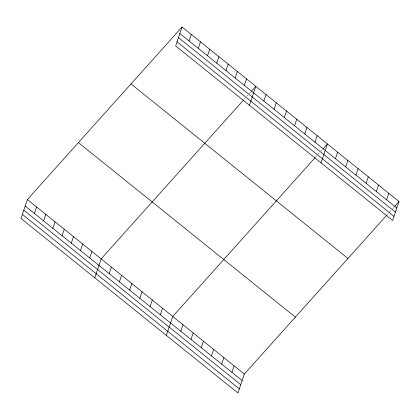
<?xml version="1.0" encoding="UTF-8"?>
<svg xmlns="http://www.w3.org/2000/svg" width="420" height="420" viewBox="0 0 420 420"><rect width="100%" height="100%" fill="white"/><g stroke="black" fill="none" stroke-linecap="round" stroke-linejoin="round"><path stroke-width="0.32" stroke-dasharray="2.1 1.58" d="M243.794 99.739L245.086 98.301M246.797 96.39L248.084 94.952M249.375 93.518L250.661 92.08M315.394 157.332L319.683 152.544M320.969 151.111L322.256 149.672M386.988 214.924L391.277 210.137M392.569 208.703L394.28 206.787"/><path stroke-width="0.63" d="M182.038 27.001L175.67 45.932L392.632 220.453L399 201.527L182.038 27.001L27.368 199.547L21 218.474L237.962 392.999L244.33 374.068L386.563 215.402M34.403 213.47L36.593 206.966M43.622 220.889L45.812 214.384M52.841 228.307L55.03 221.797M62.066 235.725L64.255 229.215M71.285 243.143L73.474 236.633M80.504 250.556L82.693 244.052M89.728 257.975L91.917 251.47M94.768 277.814L101.136 258.883L243.369 100.217M109.174 273.619L111.363 267.109M189.068 40.929L191.263 34.419M119.401 281.846L121.595 275.342M198.292 48.347L200.482 41.837M207.512 55.76L209.701 49.255M129.633 290.073L131.822 283.568M216.731 63.179L218.925 56.674M139.86 298.3L142.049 291.795M225.955 70.597L228.144 64.087M150.087 306.532L152.276 300.022M235.174 78.015L237.363 71.505M160.314 314.758L162.503 308.248M244.398 85.433L246.587 78.923M166.362 335.407L172.736 316.475L314.963 157.81M249.438 105.268L255.806 86.342L251.517 91.124M180.773 331.212L182.963 324.702M263.844 101.078L266.033 94.568M191 339.439L193.19 332.929M274.071 109.305L276.26 102.795M201.227 347.666L203.416 341.161M284.298 117.532L286.493 111.022M211.454 355.892L213.644 349.387M294.53 125.758L296.719 119.248M221.681 364.119L223.876 357.614M304.757 133.985L306.947 127.475M231.914 372.351L234.103 365.841M314.984 142.212L317.173 135.707M321.032 162.86L327.406 143.934L323.117 148.717M335.444 158.666L337.633 152.161M345.671 166.898L347.86 160.388M355.897 175.124L358.087 168.614M366.125 183.351L368.314 176.841M376.352 191.578L378.546 185.068M386.584 199.804L388.773 193.294M394.711 206.309L399 201.527M179.849 33.511L396.811 208.031M178.469 37.611L395.43 212.132M177.051 41.832L394.007 216.353M130.998 83.942L347.959 258.463M78.409 142.606L295.37 317.131M27.368 199.547L244.33 374.068M25.179 206.057L242.141 380.578M23.798 210.152L240.76 384.673M22.381 214.379L239.337 388.899"/></g></svg>
